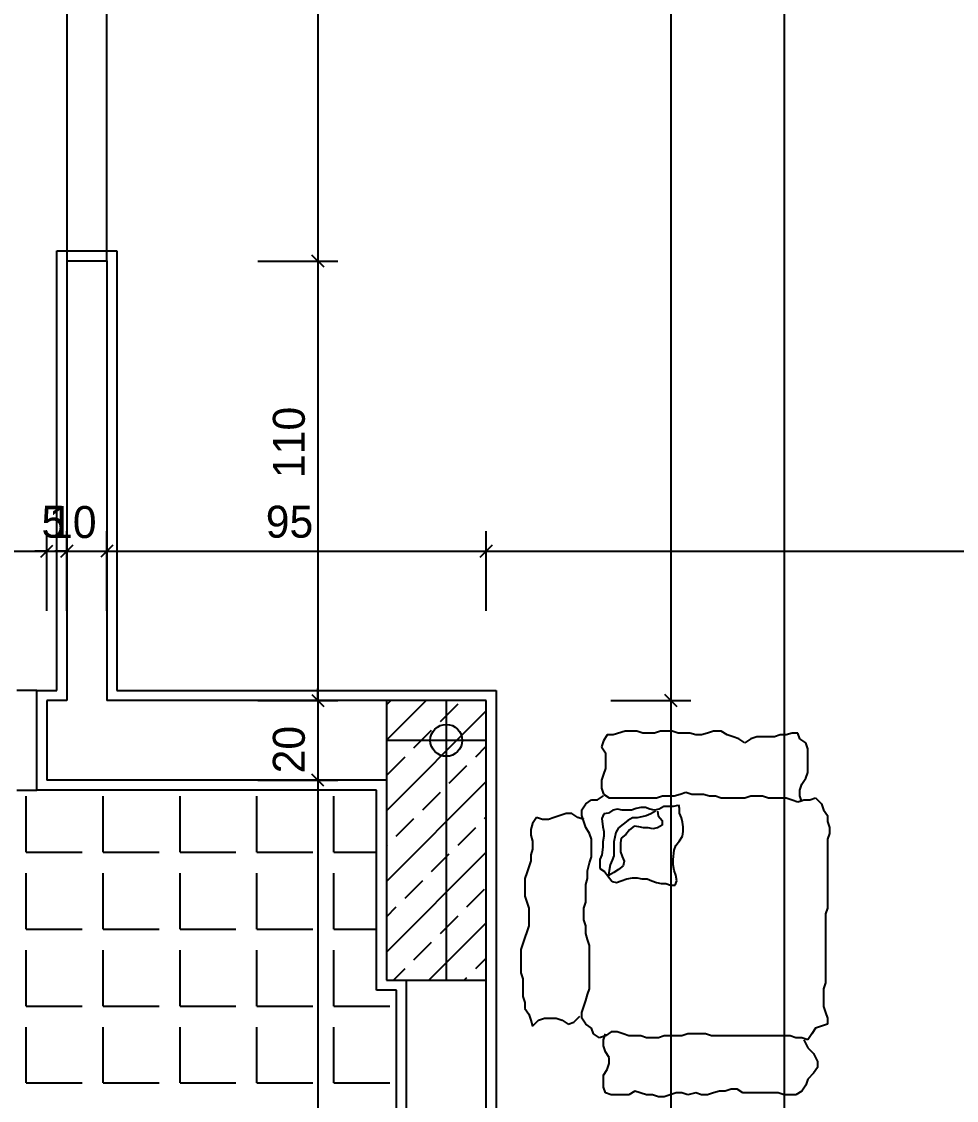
# Model space of a CAD drawing. Extents: x 182769.15 to 182771.38, y 101811.72 to 101812.21.
# Drawn here: x 182769.3235 to 182769.3703, y 101811.8998 to 101811.9538 of the extents above; entities that cross this region are included whole.
import ezdxf

# ---------------------------------------------------------------- set-up
doc = ezdxf.new("R2010")
doc.units = 0
doc.header["$MEASUREMENT"] = 0
for name, pattern in [('DASHDOTX2', [50.8, 25.4, -12.7, 0, -12.7]), ('DOT3', [0.06, 0, -0.06]), ('DUZ', [500, 500])]:
    doc.linetypes.add(name, pattern=pattern)
doc.layers.get('0').update_dxf_attribs({"color": 1, "linetype": 'DUZ'})
for name, color, linetype in [('aks merkezleri', 1, 'Continuous'), ('DUVAR', 7, 'Continuous'), ('IZDOT', 2, 'DOT3'), ('iç yatay', 3, 'Continuous'), ('KAPI', 3, 'Continuous'), ('kesit çizgisi', 7, 'DASHDOTX2'), ('KOLON', 3, 'Continuous'), ('SIVA', 1, 'Continuous'), ('TARAMA', 15, 'Continuous'), ('tefriş', 21, 'Continuous')]:
    doc.layers.add(name, color=color, linetype=linetype)
doc.styles.add('İÇ ÖLÇÜ', font='stylu.ttf', dxfattribs={"height": 8})

msp = doc.modelspace()

# ---------------------------------------------------------------- linework, layer by layer
at = {"color": 0, "linetype": 'ByBlock'}
for p, q in [((182769.338586, 101811.941518), (182769.337986, 101811.942118)), ((182769.337986, 101811.942118), (182769.338586, 101811.941518)), ((182769.324418, 101811.927), (182769.325018, 101811.9276)), ((182769.324418, 101811.927), (182769.325018, 101811.9276)), ((182769.325418, 101811.927), (182769.326018, 101811.9276)), ((182769.326018, 101811.9276), (182769.325418, 101811.927)), ((182769.328018, 101811.9276), (182769.327418, 101811.927)), ((182769.328018, 101811.9276), (182769.327418, 101811.927)), ((182769.347018, 101811.9276), (182769.346418, 101811.927)), ((182769.346418, 101811.927), (182769.347018, 101811.9276)), ((182769.337986, 101811.920124), (182769.338586, 101811.919524)), ((182769.337986, 101811.920124), (182769.338586, 101811.919524)), ((182769.356263, 101811.919524), (182769.355663, 101811.920124)), ((182769.355663, 101811.920124), (182769.356263, 101811.919524)), ((182769.338586, 101811.915524), (182769.337986, 101811.916124)), ((182769.338586, 101811.915524), (182769.337986, 101811.916124))]:
    msp.add_line(p, q, dxfattribs=at)
at = {"layer": 'aks merkezleri'}
for p, q in [((182769.344718, 101811.919824), (182769.344718, 101811.905824)), ((182769.346718, 101811.917824), (182769.341718, 101811.917824))]:
    msp.add_line(p, q, dxfattribs=at)
msp.add_circle((182769.344718, 101811.917824), 0.0008, dxfattribs=at)
at = {"layer": 'DUVAR', "ltscale": 50}
for p, q in [((182769.325718, 101811.941824), (182769.327718, 101811.941824)), ((182769.325718, 101811.941824), (182769.325718, 101811.919824)), ((182769.327718, 101811.941824), (182769.327718, 101811.919824)), ((182769.325718, 101811.919824), (182769.324718, 101811.919824)), ((182769.341718, 101811.919824), (182769.327718, 101811.919824)), ((182769.341718, 101811.915824), (182769.324718, 101811.915824)), ((182769.342718, 101811.876824), (182769.342718, 101811.905824)), ((182769.346718, 101811.876824), (182769.346718, 101811.905824))]:
    msp.add_line(p, q, dxfattribs=at)
at = {"layer": 'DUVAR'}
msp.add_line((182769.324718, 101811.919824), (182769.324718, 101811.915824), dxfattribs=at)
at = {"layer": 'IZDOT', "linetype": 'DOT3', "ltscale": 50}
for p, q in [((182769.325718, 101812.015824), (182769.325718, 101811.941824)), ((182769.327718, 101811.941824), (182769.327718, 101812.015824))]:
    msp.add_line(p, q, dxfattribs=at)
at = {"layer": 'iç yatay'}
for p, q in [((182769.355963, 101812.034224), (182769.355963, 101811.919424)), ((182769.338286, 101812.016224), (182769.338286, 101811.941418)), ((182769.338286, 101811.942218), (182769.338286, 101811.919424)), ((182769.335286, 101811.941818), (182769.339286, 101811.941818)), ((182769.335286, 101811.941818), (182769.339286, 101811.941818)), ((182769.324718, 101811.9243), (182769.324718, 101811.9283)), ((182769.324718, 101811.9243), (182769.324718, 101811.9283)), ((182769.325718, 101811.9243), (182769.325718, 101811.9283)), ((182769.325718, 101811.9243), (182769.325718, 101811.9283)), ((182769.327718, 101811.9243), (182769.327718, 101811.9283)), ((182769.327718, 101811.9243), (182769.327718, 101811.9283)), ((182769.346718, 101811.9243), (182769.346718, 101811.9283)), ((182769.346718, 101811.9243), (182769.346718, 101811.9283)), ((182769.264318, 101811.9273), (182769.325118, 101811.9273)), ((182769.324718, 101811.9273), (182769.324118, 101811.9273)), ((182769.324718, 101811.9273), (182769.325718, 101811.9273)), ((182769.325718, 101811.9273), (182769.325118, 101811.9273)), ((182769.325718, 101811.9273), (182769.327718, 101811.9273)), ((182769.325718, 101811.9273), (182769.326318, 101811.9273)), ((182769.327318, 101811.9273), (182769.347118, 101811.9273)), ((182769.327718, 101811.9273), (182769.328318, 101811.9273)), ((182769.346318, 101811.9273), (182769.424118, 101811.9273)), ((182769.338286, 101811.919824), (182769.338286, 101811.920424)), ((182769.355963, 101811.920224), (182769.355963, 101811.876428)), ((182769.335286, 101811.919824), (182769.339286, 101811.919824)), ((182769.335286, 101811.919824), (182769.339286, 101811.919824)), ((182769.338286, 101811.919824), (182769.338286, 101811.915824)), ((182769.352963, 101811.919824), (182769.356963, 101811.919824)), ((182769.352963, 101811.919824), (182769.356963, 101811.919824)), ((182769.338286, 101811.916224), (182769.338286, 101811.817424)), ((182769.335286, 101811.915824), (182769.339286, 101811.915824)), ((182769.335286, 101811.915824), (182769.339286, 101811.915824)), ((182769.338286, 101811.915824), (182769.338286, 101811.915224))]:
    msp.add_line(p, q, dxfattribs=at)
at = {"layer": 'KAPI'}
for p, q in [((182769.324218, 101811.920324), (182769.323218, 101811.920324)), ((182769.324218, 101811.915324), (182769.324218, 101811.920324)), ((182769.323218, 101811.915324), (182769.324218, 101811.915324))]:
    msp.add_line(p, q, dxfattribs=at)
at = {"layer": 'kesit çizgisi'}
msp.add_line((182769.36163, 101812.157269), (182769.36163, 101811.828159), dxfattribs=at)
at = {"layer": 'KOLON'}
for p, q in [((182769.346718, 101811.919824), (182769.341718, 101811.919824)), ((182769.341718, 101811.919824), (182769.341718, 101811.905824)), ((182769.346718, 101811.905824), (182769.346718, 101811.919824)), ((182769.341718, 101811.905824), (182769.346718, 101811.905824))]:
    msp.add_line(p, q, dxfattribs=at)
at = {"layer": 'SIVA'}
for p, q in [((182769.325218, 101811.920324), (182769.325218, 101811.942324)), ((182769.325218, 101811.942324), (182769.328218, 101811.942324)), ((182769.328218, 101811.942324), (182769.328218, 101811.920324)), ((182769.324218, 101811.920324), (182769.325218, 101811.920324)), ((182769.324218, 101811.915324), (182769.324218, 101811.920324)), ((182769.328218, 101811.920324), (182769.347218, 101811.920324)), ((182769.347218, 101811.920324), (182769.347218, 101811.876324)), ((182769.341218, 101811.915324), (182769.324218, 101811.915324)), ((182769.341218, 101811.905324), (182769.341218, 101811.915324)), ((182769.342218, 101811.905324), (182769.341218, 101811.905324)), ((182769.342218, 101811.876324), (182769.342218, 101811.905324))]:
    msp.add_line(p, q, dxfattribs=at)
at = {"layer": 'TARAMA'}
for p, q in [((182769.341718, 101811.917833), (182769.343708, 101811.919824)), ((182769.341718, 101811.919601), (182769.341941, 101811.919824)), ((182769.344422, 101811.91877), (182769.345306, 101811.919654)), ((182769.341718, 101811.914298), (182769.346718, 101811.919298)), ((182769.343097, 101811.917444), (182769.34398, 101811.918328)), ((182769.34619, 101811.917002), (182769.346718, 101811.91753)), ((182769.341771, 101811.916118), (182769.342655, 101811.917002)), ((182769.344864, 101811.915676), (182769.345748, 101811.91656)), ((182769.341718, 101811.910762), (182769.346718, 101811.915762)), ((182769.343538, 101811.914351), (182769.344422, 101811.915234)), ((182769.323688, 101811.912224), (182769.323688, 101811.915024)), ((182769.327538, 101811.912224), (182769.327538, 101811.915024)), ((182769.331388, 101811.912224), (182769.331388, 101811.915024)), ((182769.335238, 101811.912224), (182769.335238, 101811.915024)), ((182769.339088, 101811.912224), (182769.339088, 101811.915024)), ((182769.342213, 101811.913025), (182769.343097, 101811.913909)), ((182769.346632, 101811.913909), (182769.346718, 101811.913994)), ((182769.345306, 101811.912583), (182769.34619, 101811.913467)), ((182769.341718, 101811.91253), (182769.341771, 101811.912583)), ((182769.323688, 101811.912224), (182769.326488, 101811.912224)), ((182769.327538, 101811.912224), (182769.330338, 101811.912224)), ((182769.331388, 101811.912224), (182769.334188, 101811.912224)), ((182769.335238, 101811.912224), (182769.338038, 101811.912224)), ((182769.339088, 101811.912224), (182769.341218, 101811.912224)), ((182769.341718, 101811.907226), (182769.346718, 101811.912226)), ((182769.34398, 101811.911257), (182769.344864, 101811.912141)), ((182769.323688, 101811.908374), (182769.323688, 101811.911174)), ((182769.327538, 101811.908374), (182769.327538, 101811.911174)), ((182769.331388, 101811.908374), (182769.331388, 101811.911174)), ((182769.335238, 101811.908374), (182769.335238, 101811.911174)), ((182769.339088, 101811.908374), (182769.339088, 101811.911174)), ((182769.342655, 101811.909931), (182769.343538, 101811.910815)), ((182769.345748, 101811.909489), (182769.346632, 101811.910373)), ((182769.341718, 101811.908994), (182769.342213, 101811.909489)), ((182769.34385, 101811.905824), (182769.346718, 101811.908691)), ((182769.344422, 101811.908163), (182769.345306, 101811.909047)), ((182769.323688, 101811.908374), (182769.326488, 101811.908374)), ((182769.327538, 101811.908374), (182769.330338, 101811.908374)), ((182769.331388, 101811.908374), (182769.334188, 101811.908374)), ((182769.335238, 101811.908374), (182769.338038, 101811.908374)), ((182769.339088, 101811.908374), (182769.341218, 101811.908374)), ((182769.343097, 101811.906838), (182769.34398, 101811.907721)), ((182769.323688, 101811.904524), (182769.323688, 101811.907324)), ((182769.327538, 101811.904524), (182769.327538, 101811.907324)), ((182769.331388, 101811.904524), (182769.331388, 101811.907324)), ((182769.335238, 101811.904524), (182769.335238, 101811.907324)), ((182769.339088, 101811.904524), (182769.339088, 101811.907324)), ((182769.34619, 101811.906396), (182769.346718, 101811.906923)), ((182769.342083, 101811.905824), (182769.342655, 101811.906396)), ((182769.345618, 101811.905824), (182769.345748, 101811.905954)), ((182769.323688, 101811.904524), (182769.326488, 101811.904524)), ((182769.327538, 101811.904524), (182769.330338, 101811.904524)), ((182769.331388, 101811.904524), (182769.334188, 101811.904524)), ((182769.335238, 101811.904524), (182769.338038, 101811.904524)), ((182769.339088, 101811.904524), (182769.341888, 101811.904524)), ((182769.323688, 101811.900674), (182769.323688, 101811.903474)), ((182769.327538, 101811.900674), (182769.327538, 101811.903474)), ((182769.331388, 101811.900674), (182769.331388, 101811.903474)), ((182769.335238, 101811.900674), (182769.335238, 101811.903474)), ((182769.339088, 101811.900674), (182769.339088, 101811.903474)), ((182769.323688, 101811.900674), (182769.326488, 101811.900674)), ((182769.327538, 101811.900674), (182769.330338, 101811.900674)), ((182769.331388, 101811.900674), (182769.334188, 101811.900674)), ((182769.335238, 101811.900674), (182769.338038, 101811.900674)), ((182769.339088, 101811.900674), (182769.341888, 101811.900674))]:
    msp.add_line(p, q, dxfattribs=at)
at = {"layer": 'tefriş'}
for p, q in [((182769.352781, 101811.918092), (182769.352584, 101811.917797)), ((182769.353076, 101811.918092), (182769.352781, 101811.918092)), ((182769.353667, 101811.918289), (182769.353076, 101811.918092)), ((182769.354257, 101811.918289), (182769.353667, 101811.918289)), ((182769.354552, 101811.91819), (182769.354257, 101811.918289)), ((182769.355143, 101811.91819), (182769.354552, 101811.91819)), ((182769.355438, 101811.918289), (182769.355143, 101811.91819)), ((182769.356028, 101811.918289), (182769.355438, 101811.918289)), ((182769.356323, 101811.91819), (182769.356028, 101811.918289)), ((182769.356914, 101811.91819), (182769.356323, 101811.91819)), ((182769.357209, 101811.918092), (182769.356914, 101811.91819)), ((182769.357504, 101811.918092), (182769.357209, 101811.918092)), ((182769.357799, 101811.91819), (182769.357504, 101811.918092)), ((182769.358094, 101811.918289), (182769.357799, 101811.91819)), ((182769.358488, 101811.918289), (182769.358094, 101811.918289)), ((182769.358783, 101811.918092), (182769.358488, 101811.918289)), ((182769.359078, 101811.917993), (182769.358783, 101811.918092)), ((182769.359373, 101811.917895), (182769.359078, 101811.917993)), ((182769.359669, 101811.917698), (182769.359373, 101811.917895)), ((182769.359964, 101811.917895), (182769.359669, 101811.917698)), ((182769.360259, 101811.917993), (182769.359964, 101811.917895)), ((182769.361144, 101811.917993), (182769.360259, 101811.917993)), ((182769.36144, 101811.918092), (182769.361144, 101811.917993)), ((182769.361735, 101811.918092), (182769.36144, 101811.918092)), ((182769.36203, 101811.91819), (182769.361735, 101811.918092)), ((182769.362325, 101811.91819), (182769.36203, 101811.91819)), ((182769.362424, 101811.917895), (182769.362325, 101811.91819)), ((182769.362719, 101811.917698), (182769.362424, 101811.917895)), ((182769.352584, 101811.917797), (182769.352486, 101811.917501)), ((182769.352486, 101811.917501), (182769.352683, 101811.917206)), ((182769.362817, 101811.917403), (182769.362719, 101811.917698)), ((182769.362817, 101811.916221), (182769.362817, 101811.917403)), ((182769.352683, 101811.917206), (182769.352683, 101811.916418)), ((182769.352683, 101811.916418), (182769.352584, 101811.916123)), ((182769.362719, 101811.915926), (182769.362817, 101811.916221)), ((182769.352584, 101811.916123), (182769.352486, 101811.915827)), ((182769.352486, 101811.915827), (182769.352486, 101811.915434)), ((182769.362522, 101811.91563), (182769.362719, 101811.915926)), ((182769.352486, 101811.915434), (182769.352584, 101811.915138)), ((182769.352584, 101811.915138), (182769.35288, 101811.914941)), ((182769.356127, 101811.91504), (182769.356422, 101811.915138)), ((182769.356422, 101811.915138), (182769.356717, 101811.915237)), ((182769.356717, 101811.915237), (182769.357012, 101811.915138)), ((182769.357012, 101811.915138), (182769.357602, 101811.915138)), ((182769.357602, 101811.915138), (182769.357898, 101811.91504)), ((182769.362424, 101811.915335), (182769.362522, 101811.91563)), ((182769.362424, 101811.91504), (182769.362424, 101811.915335)), ((182769.351502, 101811.91435), (182769.351699, 101811.914646)), ((182769.351699, 101811.914646), (182769.351994, 101811.914843)), ((182769.351994, 101811.914843), (182769.352289, 101811.914843)), ((182769.352289, 101811.914843), (182769.352584, 101811.91504)), ((182769.35288, 101811.914941), (182769.355241, 101811.914941)), ((182769.355241, 101811.914941), (182769.355536, 101811.91504)), ((182769.355536, 101811.91504), (182769.356127, 101811.91504)), ((182769.357898, 101811.91504), (182769.358193, 101811.91504)), ((182769.358193, 101811.91504), (182769.358488, 101811.914941)), ((182769.358488, 101811.914941), (182769.359669, 101811.914941)), ((182769.359669, 101811.914941), (182769.359964, 101811.91504)), ((182769.359964, 101811.91504), (182769.360554, 101811.91504)), ((182769.360554, 101811.91504), (182769.360849, 101811.914941)), ((182769.360849, 101811.914941), (182769.361735, 101811.914941)), ((182769.361735, 101811.914941), (182769.36203, 101811.914843)), ((182769.36203, 101811.914843), (182769.362325, 101811.914744)), ((182769.362325, 101811.914744), (182769.36262, 101811.914843)), ((182769.362522, 101811.914744), (182769.362424, 101811.91504)), ((182769.36262, 101811.914843), (182769.362916, 101811.914843)), ((182769.362916, 101811.914843), (182769.363211, 101811.914941)), ((182769.363211, 101811.914941), (182769.363506, 101811.914646)), ((182769.363506, 101811.914646), (182769.363604, 101811.91435)), ((182769.35042, 101811.914055), (182769.350125, 101811.913957)), ((182769.350715, 101811.914154), (182769.35042, 101811.914055)), ((182769.35101, 101811.914154), (182769.350715, 101811.914154)), ((182769.351305, 101811.913957), (182769.35101, 101811.914154)), ((182769.351502, 101811.914055), (182769.351502, 101811.91435)), ((182769.351601, 101811.91376), (182769.351502, 101811.914055)), ((182769.363604, 101811.91435), (182769.363801, 101811.914055)), ((182769.363801, 101811.914055), (182769.363801, 101811.91376)), ((182769.349042, 101811.913661), (182769.348944, 101811.913366)), ((182769.349239, 101811.913957), (182769.349042, 101811.913661)), ((182769.349534, 101811.913858), (182769.349239, 101811.913957)), ((182769.349829, 101811.913858), (182769.349534, 101811.913858)), ((182769.350125, 101811.913957), (182769.349829, 101811.913858)), ((182769.351601, 101811.913858), (182769.351305, 101811.913957)), ((182769.351699, 101811.913464), (182769.351601, 101811.91376)), ((182769.363801, 101811.91376), (182769.363899, 101811.913464)), ((182769.348944, 101811.913366), (182769.348944, 101811.913071)), ((182769.348944, 101811.913071), (182769.349042, 101811.912775)), ((182769.351896, 101811.913169), (182769.351699, 101811.913464)), ((182769.351994, 101811.912874), (182769.351896, 101811.913169)), ((182769.363899, 101811.913169), (182769.363801, 101811.912874)), ((182769.363899, 101811.913464), (182769.363899, 101811.913169)), ((182769.349042, 101811.912775), (182769.349042, 101811.912381)), ((182769.351994, 101811.911988), (182769.351994, 101811.912874)), ((182769.363801, 101811.912874), (182769.363801, 101811.909428)), ((182769.349042, 101811.912381), (182769.348944, 101811.912086)), ((182769.348944, 101811.912086), (182769.348944, 101811.911791)), ((182769.351896, 101811.911692), (182769.351994, 101811.911988)), ((182769.348846, 101811.911495), (182769.348747, 101811.9112)), ((182769.348944, 101811.911791), (182769.348846, 101811.911495)), ((182769.351797, 101811.911298), (182769.351896, 101811.911692)), ((182769.348747, 101811.9112), (182769.348649, 101811.910904)), ((182769.348649, 101811.910904), (182769.348649, 101811.910018)), ((182769.351699, 101811.910609), (182769.351797, 101811.910904)), ((182769.351797, 101811.910904), (182769.351797, 101811.911298)), ((182769.351699, 101811.909723), (182769.351699, 101811.910609)), ((182769.348649, 101811.910018), (182769.348747, 101811.909723)), ((182769.348747, 101811.909723), (182769.348846, 101811.909428)), ((182769.351601, 101811.909428), (182769.351699, 101811.909723)), ((182769.348846, 101811.909428), (182769.348846, 101811.908542)), ((182769.351601, 101811.908837), (182769.351601, 101811.909428)), ((182769.363801, 101811.909428), (182769.363703, 101811.909132)), ((182769.351699, 101811.908542), (182769.351601, 101811.908837)), ((182769.363703, 101811.909132), (182769.363703, 101811.905686)), ((182769.348747, 101811.908246), (182769.348649, 101811.907951)), ((182769.348846, 101811.908542), (182769.348747, 101811.908246)), ((182769.351699, 101811.908148), (182769.351699, 101811.908542)), ((182769.351797, 101811.907852), (182769.351699, 101811.908148)), ((182769.34855, 101811.907655), (182769.348452, 101811.90736)), ((182769.348649, 101811.907951), (182769.34855, 101811.907655)), ((182769.351896, 101811.907557), (182769.351797, 101811.907852)), ((182769.351896, 101811.905391), (182769.351896, 101811.907557)), ((182769.348452, 101811.90736), (182769.348452, 101811.906179)), ((182769.348452, 101811.906179), (182769.34855, 101811.905883)), ((182769.34855, 101811.905883), (182769.34855, 101811.904997)), ((182769.363703, 101811.905686), (182769.363604, 101811.905391)), ((182769.34855, 101811.904997), (182769.348649, 101811.904702)), ((182769.351699, 101811.9048), (182769.351797, 101811.905096)), ((182769.351797, 101811.905096), (182769.351896, 101811.905391)), ((182769.363604, 101811.905391), (182769.363604, 101811.904505)), ((182769.348649, 101811.904702), (182769.348649, 101811.904406)), ((182769.348649, 101811.904406), (182769.348846, 101811.904111)), ((182769.351502, 101811.904209), (182769.351601, 101811.904505)), ((182769.351601, 101811.904505), (182769.351699, 101811.9048)), ((182769.363604, 101811.904505), (182769.363703, 101811.904209)), ((182769.348846, 101811.904111), (182769.348944, 101811.903816)), ((182769.348944, 101811.903816), (182769.349042, 101811.90352)), ((182769.349042, 101811.90352), (182769.349338, 101811.903816)), ((182769.349338, 101811.903816), (182769.349633, 101811.903914)), ((182769.349633, 101811.903914), (182769.350223, 101811.903914)), ((182769.350223, 101811.903914), (182769.350518, 101811.903816)), ((182769.350518, 101811.903816), (182769.350813, 101811.903619)), ((182769.351109, 101811.903717), (182769.351404, 101811.904012)), ((182769.351502, 101811.903914), (182769.351502, 101811.904209)), ((182769.351699, 101811.903619), (182769.351502, 101811.903914)), ((182769.363703, 101811.904209), (182769.363801, 101811.903914)), ((182769.363801, 101811.903914), (182769.363801, 101811.903619)), ((182769.350813, 101811.903619), (182769.351109, 101811.903717)), ((182769.351994, 101811.903422), (182769.351699, 101811.903619)), ((182769.352092, 101811.903126), (182769.351994, 101811.903422)), ((182769.363211, 101811.903422), (182769.363014, 101811.903126)), ((182769.363506, 101811.90352), (182769.363211, 101811.903422)), ((182769.363801, 101811.903619), (182769.363506, 101811.90352)), ((182769.352388, 101811.902929), (182769.352092, 101811.903126)), ((182769.352683, 101811.903028), (182769.352388, 101811.902929)), ((182769.352584, 101811.902831), (182769.352683, 101811.903126)), ((182769.352584, 101811.902536), (182769.352584, 101811.902831)), ((182769.352978, 101811.903225), (182769.352683, 101811.903028)), ((182769.353273, 101811.903225), (182769.352978, 101811.903225)), ((182769.353568, 101811.903126), (182769.353273, 101811.903225)), ((182769.353864, 101811.903028), (182769.353568, 101811.903126)), ((182769.354454, 101811.903028), (182769.353864, 101811.903028)), ((182769.354749, 101811.902929), (182769.354454, 101811.903028)), ((182769.355339, 101811.902929), (182769.354749, 101811.902929)), ((182769.355635, 101811.903028), (182769.355339, 101811.902929)), ((182769.35652, 101811.903028), (182769.355635, 101811.903028)), ((182769.356815, 101811.903126), (182769.35652, 101811.903028)), ((182769.357701, 101811.903126), (182769.356815, 101811.903126)), ((182769.357996, 101811.903028), (182769.357701, 101811.903126)), ((182769.361932, 101811.903028), (182769.357996, 101811.903028)), ((182769.362227, 101811.902929), (182769.361932, 101811.903028)), ((182769.362522, 101811.902929), (182769.362227, 101811.902929)), ((182769.362817, 101811.902831), (182769.362522, 101811.902929)), ((182769.36262, 101811.902831), (182769.362817, 101811.902437)), ((182769.363014, 101811.903126), (182769.362817, 101811.902831)), ((182769.352683, 101811.90224), (182769.352584, 101811.902536)), ((182769.35288, 101811.901945), (182769.352683, 101811.90224)), ((182769.362817, 101811.902437), (182769.363112, 101811.902142)), ((182769.352781, 101811.901354), (182769.35288, 101811.90165)), ((182769.35288, 101811.90165), (182769.35288, 101811.901945)), ((182769.363112, 101811.902142), (182769.363309, 101811.901748)), ((182769.363309, 101811.901748), (182769.363309, 101811.901453)), ((182769.352584, 101811.901059), (182769.352781, 101811.901354)), ((182769.363112, 101811.901157), (182769.362817, 101811.900862)), ((182769.363309, 101811.901453), (182769.363112, 101811.901157)), ((182769.352584, 101811.900468), (182769.352584, 101811.901059)), ((182769.362719, 101811.900566), (182769.362522, 101811.900271)), ((182769.362817, 101811.900862), (182769.362719, 101811.900566)), ((182769.352683, 101811.900173), (182769.352584, 101811.900468)), ((182769.352978, 101811.900074), (182769.352683, 101811.900173)), ((182769.353864, 101811.900074), (182769.352978, 101811.900074)), ((182769.354159, 101811.900271), (182769.353864, 101811.900074)), ((182769.354749, 101811.900074), (182769.354159, 101811.900271)), ((182769.355044, 101811.900074), (182769.354749, 101811.900074)), ((182769.355339, 101811.899976), (182769.355044, 101811.900074)), ((182769.35593, 101811.900074), (182769.355635, 101811.899976)), ((182769.356225, 101811.900173), (182769.35593, 101811.900074)), ((182769.35652, 101811.900173), (182769.356225, 101811.900173)), ((182769.356815, 101811.900074), (182769.35652, 101811.900173)), ((182769.357209, 101811.900173), (182769.356815, 101811.900074)), ((182769.357504, 101811.900074), (182769.357209, 101811.900173)), ((182769.357799, 101811.900074), (182769.357504, 101811.900074)), ((182769.358094, 101811.900173), (182769.357799, 101811.900074)), ((182769.35839, 101811.900271), (182769.358094, 101811.900173)), ((182769.358685, 101811.900271), (182769.35839, 101811.900271)), ((182769.35898, 101811.90037), (182769.358685, 101811.900271)), ((182769.359275, 101811.90037), (182769.35898, 101811.90037)), ((182769.35957, 101811.900173), (182769.359275, 101811.90037)), ((182769.361341, 101811.900173), (182769.35957, 101811.900173)), ((182769.361636, 101811.900074), (182769.361341, 101811.900173)), ((182769.362227, 101811.900074), (182769.361636, 101811.900074)), ((182769.362522, 101811.900271), (182769.362227, 101811.900074)), ((182769.355635, 101811.899976), (182769.355339, 101811.899976))]:
    msp.add_line(p, q, dxfattribs=at)
at = {"layer": 'tefriş', "color": 8}
for p, q in [((182769.356401, 101811.914417), (182769.356355, 101811.914603)), ((182769.3526, 101811.914139), (182769.352507, 101811.913907)), ((182769.352832, 101811.914185), (182769.3526, 101811.914139)), ((182769.353063, 101811.914324), (182769.352832, 101811.914185)), ((182769.353295, 101811.914371), (182769.353063, 101811.914324)), ((182769.353527, 101811.914324), (182769.353295, 101811.914371)), ((182769.353991, 101811.914324), (182769.353527, 101811.914324)), ((182769.354222, 101811.914417), (182769.353991, 101811.914324)), ((182769.354454, 101811.914464), (182769.354222, 101811.914417)), ((182769.354686, 101811.914464), (182769.354454, 101811.914464)), ((182769.354732, 101811.914046), (182769.354501, 101811.914)), ((182769.354918, 101811.914371), (182769.354686, 101811.914464)), ((182769.354964, 101811.914139), (182769.354732, 101811.914046)), ((182769.35515, 101811.914324), (182769.354918, 101811.914371)), ((182769.355196, 101811.914278), (182769.354964, 101811.914139)), ((182769.355381, 101811.914371), (182769.35515, 101811.914324)), ((182769.355289, 101811.914278), (182769.355335, 101811.914046)), ((182769.355335, 101811.914046), (182769.35552, 101811.913814)), ((182769.355613, 101811.91451), (182769.355381, 101811.914371)), ((182769.356077, 101811.91451), (182769.355613, 101811.91451)), ((182769.356309, 101811.914556), (182769.356077, 101811.91451)), ((182769.356401, 101811.914185), (182769.356401, 101811.914417)), ((182769.356494, 101811.913953), (182769.356401, 101811.914185)), ((182769.352507, 101811.913907), (182769.352553, 101811.913489)), ((182769.353573, 101811.913629), (182769.353341, 101811.913443)), ((182769.353805, 101811.913814), (182769.353573, 101811.913629)), ((182769.354037, 101811.913953), (182769.353805, 101811.913814)), ((182769.35413, 101811.913536), (182769.353898, 101811.91335)), ((182769.354269, 101811.913953), (182769.354037, 101811.913953)), ((182769.354361, 101811.913489), (182769.35413, 101811.913536)), ((182769.354501, 101811.914), (182769.354269, 101811.913953)), ((182769.35552, 101811.913582), (182769.355289, 101811.913443)), ((182769.35552, 101811.913814), (182769.35552, 101811.913582)), ((182769.35654, 101811.913721), (182769.356494, 101811.913953)), ((182769.356587, 101811.913489), (182769.35654, 101811.913721)), ((182769.352553, 101811.913489), (182769.3526, 101811.913257)), ((182769.3526, 101811.913025), (182769.352553, 101811.912747)), ((182769.3526, 101811.913257), (182769.3526, 101811.913025)), ((182769.353156, 101811.912979), (182769.35311, 101811.912747)), ((182769.353202, 101811.913211), (182769.353156, 101811.912979)), ((182769.353341, 101811.913443), (182769.353202, 101811.913211)), ((182769.353712, 101811.913118), (182769.353481, 101811.912933)), ((182769.353898, 101811.91335), (182769.353712, 101811.913118)), ((182769.354593, 101811.913443), (182769.354361, 101811.913489)), ((182769.354825, 101811.913443), (182769.354593, 101811.913443)), ((182769.355057, 101811.913397), (182769.354825, 101811.913443)), ((182769.355289, 101811.913443), (182769.355057, 101811.913397)), ((182769.356401, 101811.912794), (182769.35654, 101811.913025)), ((182769.35654, 101811.913025), (182769.356587, 101811.913257)), ((182769.356587, 101811.913257), (182769.356587, 101811.913489)), ((182769.352553, 101811.912469), (182769.352507, 101811.912098)), ((182769.352553, 101811.912747), (182769.352553, 101811.912469)), ((182769.35311, 101811.912747), (182769.35311, 101811.912051)), ((182769.353481, 101811.912933), (182769.353434, 101811.912701)), ((182769.353434, 101811.912701), (182769.353434, 101811.912237)), ((182769.356123, 101811.91233), (182769.356216, 101811.912562)), ((182769.356216, 101811.912562), (182769.356401, 101811.912794)), ((182769.352507, 101811.912098), (182769.352414, 101811.911866)), ((182769.35311, 101811.912051), (182769.353017, 101811.911819)), ((182769.353434, 101811.912237), (182769.353527, 101811.912005)), ((182769.353527, 101811.912005), (182769.35362, 101811.911773)), ((182769.356077, 101811.911866), (182769.356123, 101811.91233)), ((182769.352414, 101811.911866), (182769.352414, 101811.911402)), ((182769.352414, 101811.911402), (182769.352646, 101811.911263)), ((182769.352924, 101811.911587), (182769.352878, 101811.911309)), ((182769.353017, 101811.911819), (182769.352924, 101811.911587)), ((182769.353341, 101811.911355), (182769.35311, 101811.911216)), ((182769.353573, 101811.911541), (182769.353341, 101811.911355)), ((182769.35362, 101811.911773), (182769.353573, 101811.911541)), ((182769.356077, 101811.911587), (182769.356077, 101811.911866)), ((182769.356123, 101811.911309), (182769.356077, 101811.911587)), ((182769.352646, 101811.911263), (182769.352832, 101811.910984)), ((182769.352878, 101811.911077), (182769.352785, 101811.911031)), ((182769.352878, 101811.911309), (182769.352832, 101811.911077)), ((182769.352832, 101811.910984), (182769.353017, 101811.910752)), ((182769.35311, 101811.911216), (182769.352878, 101811.911077)), ((182769.353249, 101811.910706), (182769.353481, 101811.910799)), ((182769.353481, 101811.910799), (182769.353759, 101811.910891)), ((182769.353759, 101811.910891), (182769.354037, 101811.910938)), ((182769.354037, 101811.910938), (182769.354269, 101811.910938)), ((182769.354269, 101811.910938), (182769.354501, 101811.910891)), ((182769.354501, 101811.910891), (182769.354779, 101811.910891)), ((182769.354779, 101811.910891), (182769.355011, 101811.910799)), ((182769.355011, 101811.910799), (182769.355242, 101811.910706)), ((182769.356216, 101811.911077), (182769.356123, 101811.911309)), ((182769.35617, 101811.910567), (182769.356262, 101811.910799)), ((182769.356262, 101811.910799), (182769.356216, 101811.911077)), ((182769.353017, 101811.910752), (182769.353249, 101811.910706)), ((182769.355242, 101811.910706), (182769.355474, 101811.910659)), ((182769.355474, 101811.910659), (182769.355706, 101811.910659)), ((182769.355706, 101811.910659), (182769.355938, 101811.910567)), ((182769.355938, 101811.910567), (182769.35617, 101811.910567))]:
    msp.add_line(p, q, dxfattribs=at)

# ---------------------------------------------------------------- texts
at = {"layer": 'iç yatay', "color": 11, "style": 'İÇ ÖLÇÜ'}
for s, p in [('110', (182769.337634, 101811.930951)), ('20', (182769.337634, 101811.916169))]:
    msp.add_text(s, height=0.0016, rotation=90, dxfattribs=at).set_placement(p)
for s, p in [('5', (182769.324448, 101811.927969)), ('10', (182769.324828, 101811.927951)), ('95', (182769.335679, 101811.927969))]:
    msp.add_text(s, height=0.0016, dxfattribs=at).set_placement(p)

doc.saveas('drawing.dxf')
